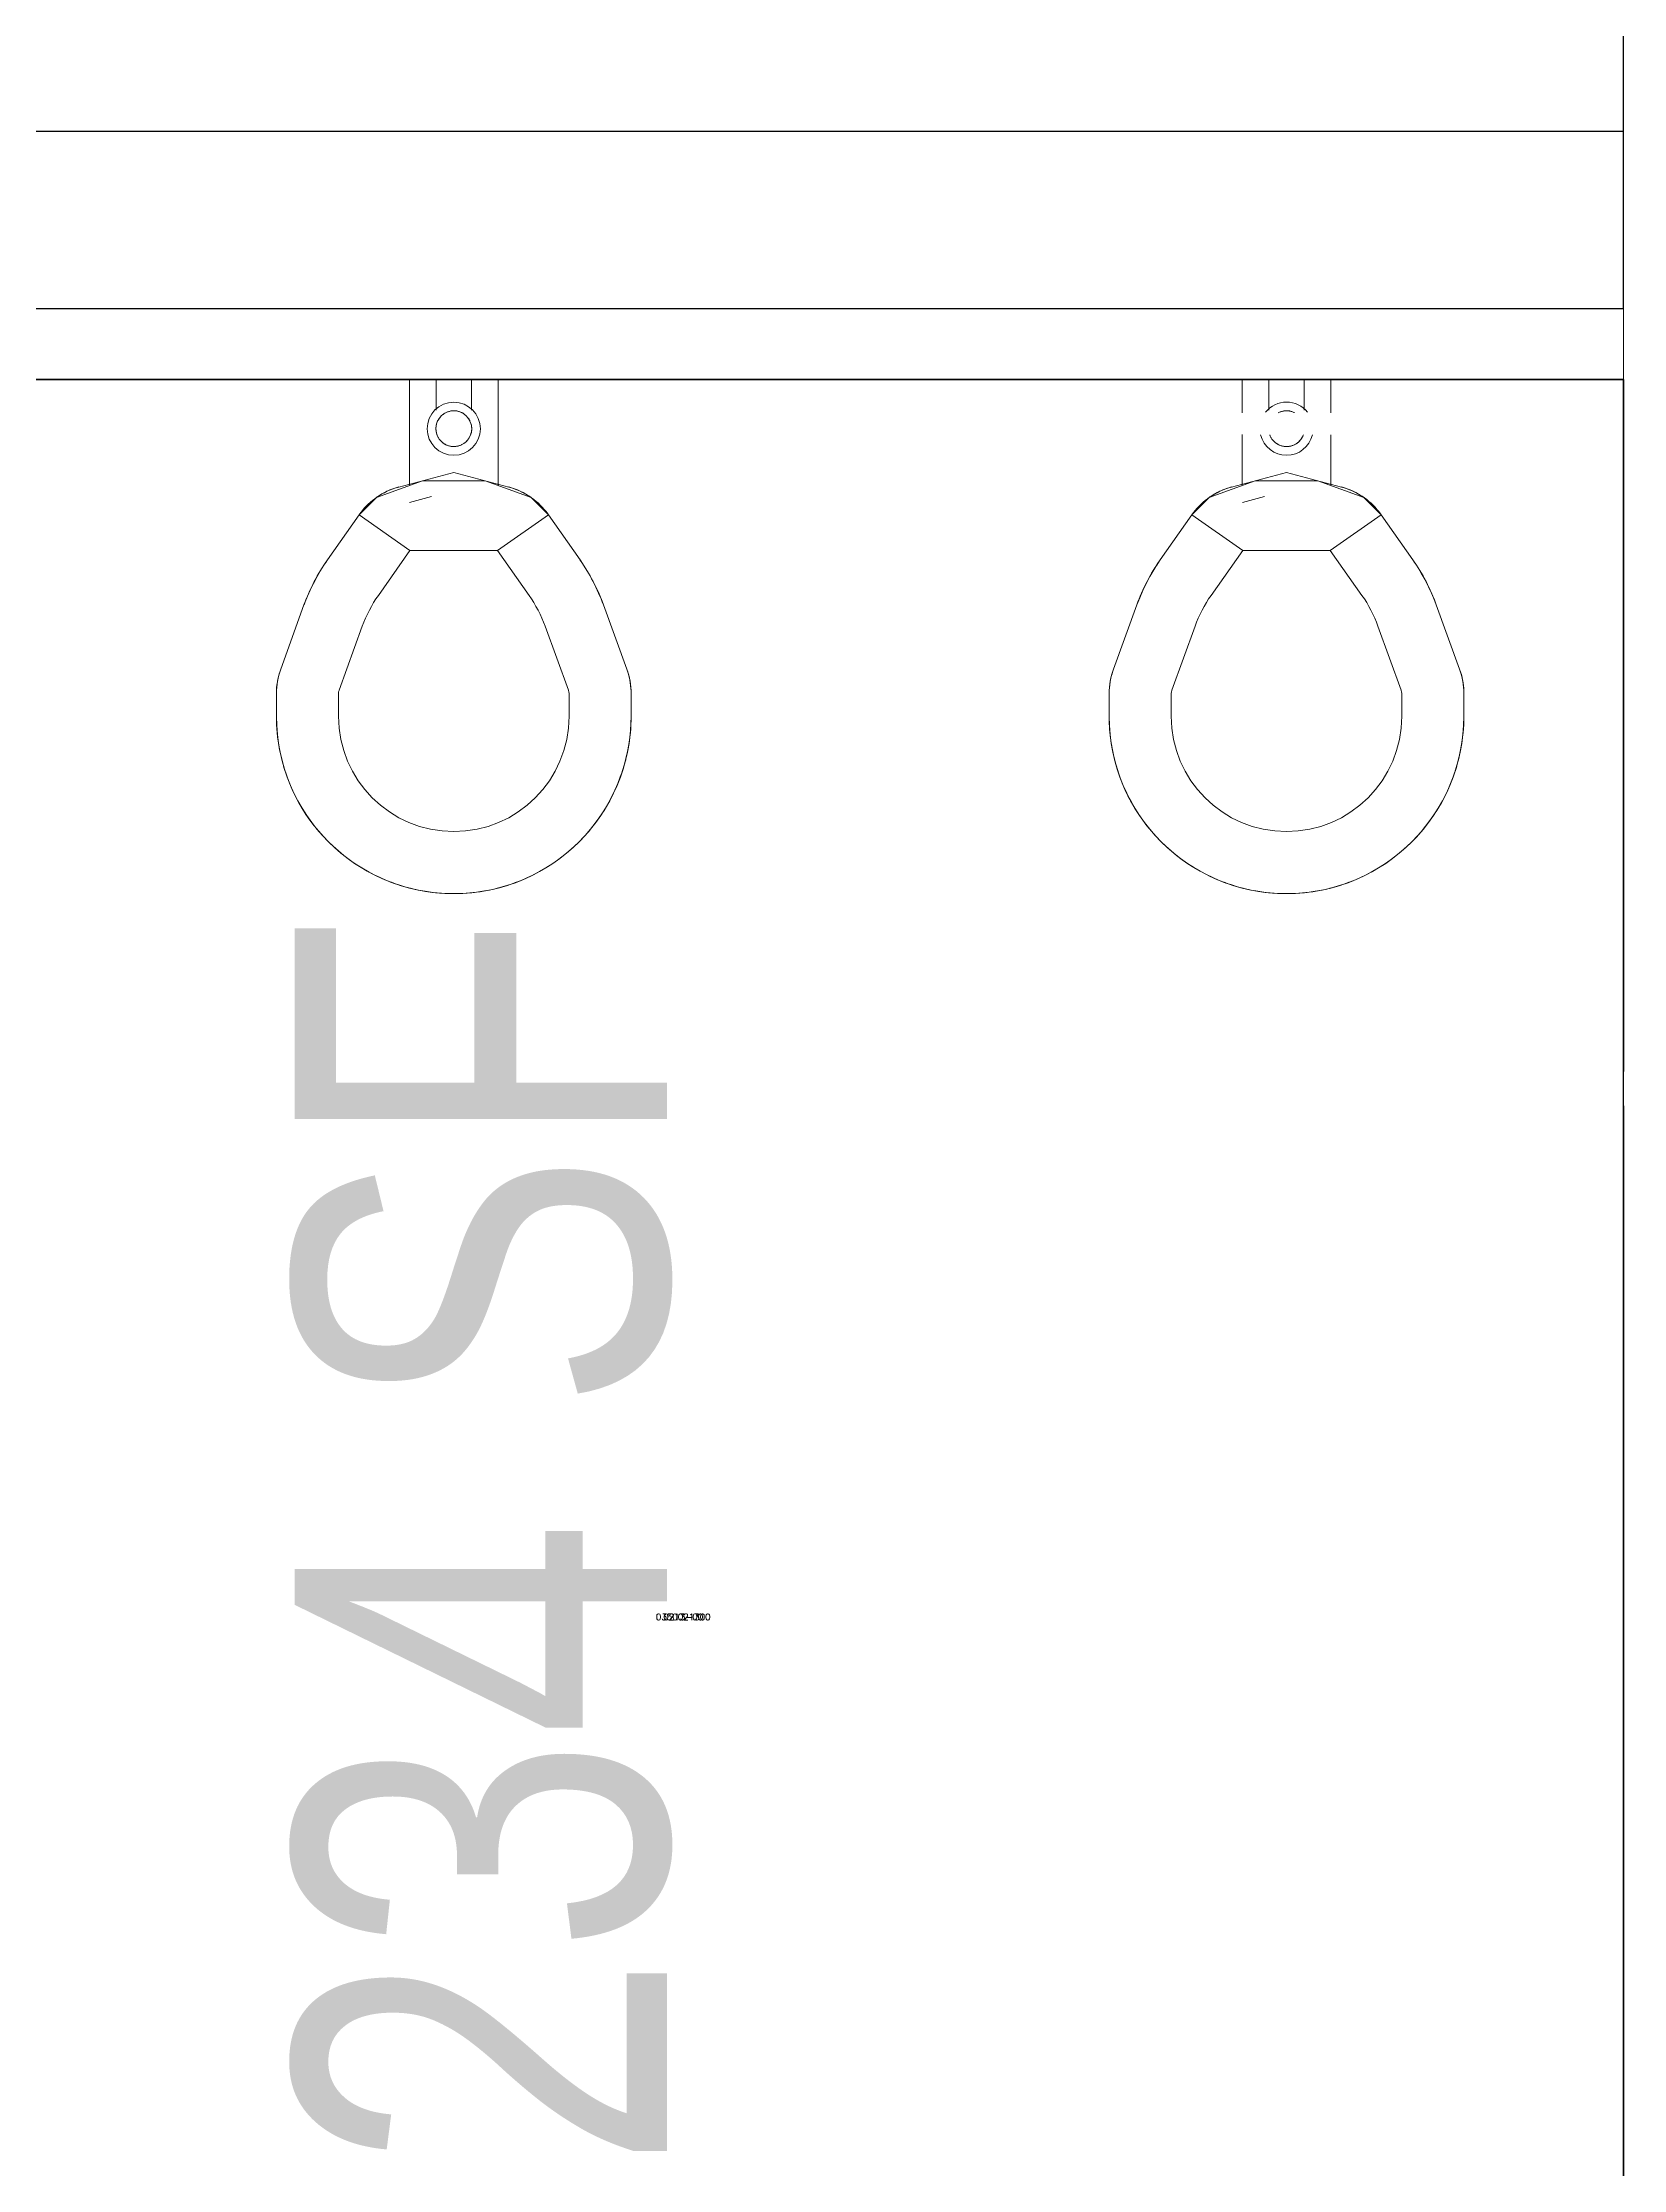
# Model space of a CAD drawing. Header units: inches. Extents: x -234 to 3525, y 0 to 2715.
# Drawn here: x 620.6 to 709.8, y 1225 to 1345 of the extents above; entities that cross this region are included whole.
import ezdxf
from ezdxf.enums import TextEntityAlignment as Align

# ---------------------------------------------------------------- set-up
doc = ezdxf.new("R2010")
doc.units = ezdxf.units.IN
doc.header["$LTSCALE"] = 10
doc.header["$MEASUREMENT"] = 0
for name, color, linetype in [('A-IDEN-RNUM', 7, 'CONTINUOUS'), ('A-IDEN-SNUM', 4, 'CONTINUOUS'), ('A-WALL', 5, 'CONTINUOUS'), ('AREA-ASSIGN', 7, 'CONTINUOUS'), ('AREA-TEXT', 3, 'CONTINUOUS')]:
    doc.layers.add(name, color=color, linetype=linetype)
doc.layers.add('P-SANR-FIXT', color=2, linetype='CONTINUOUS', lineweight=13)
doc.styles.add('AREA', font='arial.ttf', dxfattribs={"width": 0.75, "height": 21})
doc.styles.add('ROOMSNUMBER', font='TXT.SHX', dxfattribs={"height": 0.03})

msp = doc.modelspace()

# ---------------------------------------------------------------- linework, layer by layer
at = {"layer": 'A-WALL'}
for p, q in [((709.75, 1330), (709.75, 1350)), ((378, 1340), (702, 1340)), ((378, 1340), (709.75, 1340)), ((548, 1330), (709.75, 1330)), ((552, 1326), (709.75, 1326)), ((709.75, 1326), (709.75, 1286.97)), ((709.75, 1285.03), (709.75, 1210))]:
    msp.add_line(p, q, dxfattribs=at)
at = {"layer": 'A-WALL', "lineweight": 9}
msp.add_line((709.75, 1330), (709.75, 1326), dxfattribs=at)
at = {"layer": 'AREA-ASSIGN'}
msp.add_lwpolyline([(658, 1158), (640, 1158), (640, 1082), (648, 1082), (684, 1082), (709.75, 1082), (684, 1082), (709.75, 1082), (709.75, 1206), (662.5, 1206), (662.5, 1210), (709.75, 1210), (709.75, 1326), (590, 1326), (552, 1326), (552, 1264), (527, 1264), (527, 1162), (658, 1162)], close=True, dxfattribs=at)
at = {"layer": 'P-SANR-FIXT'}
for p, q in [((641.29, 1320.02), (641.29, 1326)), ((642.79, 1326), (642.79, 1324.27)), ((644.79, 1324.27), (644.79, 1326)), ((646.29, 1326), (646.29, 1320.02)), ((688.25, 1324.12), (688.25, 1326)), ((688.25, 1324.12), (688.25, 1326)), ((689.75, 1326), (689.75, 1324.27)), ((689.75, 1326), (689.75, 1324.27)), ((691.75, 1324.27), (691.75, 1326)), ((691.75, 1324.27), (691.75, 1326)), ((693.25, 1326), (693.25, 1324.12)), ((693.25, 1326), (693.25, 1324.12)), ((642.79, 1323.35), (642.78, 1323.31)), ((642.78, 1323.31), (642.78, 1323.27)), ((642.78, 1323.27), (642.78, 1323.23)), ((642.78, 1323.23), (642.78, 1323.19)), ((642.78, 1323.19), (642.78, 1323.15)), ((642.78, 1323.15), (642.79, 1323.11)), ((642.8, 1323.43), (642.79, 1323.39)), ((642.79, 1323.39), (642.79, 1323.35)), ((642.79, 1323.11), (642.79, 1323.07)), ((642.81, 1323.47), (642.8, 1323.43)), ((642.82, 1323.51), (642.81, 1323.47)), ((642.83, 1323.55), (642.82, 1323.51)), ((642.85, 1323.59), (642.83, 1323.55)), ((642.86, 1323.63), (642.85, 1323.59)), ((642.88, 1323.66), (642.86, 1323.63)), ((642.9, 1323.7), (642.88, 1323.66)), ((642.92, 1323.73), (642.9, 1323.7)), ((642.94, 1323.77), (642.92, 1323.73)), ((642.96, 1323.8), (642.94, 1323.77)), ((642.99, 1323.83), (642.96, 1323.8)), ((643.01, 1323.87), (642.99, 1323.83)), ((643.04, 1323.9), (643.01, 1323.87)), ((643.06, 1323.93), (643.04, 1323.9)), ((643.09, 1323.95), (643.06, 1323.93)), ((643.12, 1323.98), (643.09, 1323.95)), ((643.15, 1324.01), (643.12, 1323.98)), ((643.19, 1324.03), (643.15, 1324.01)), ((643.22, 1324.06), (643.19, 1324.03)), ((643.25, 1324.08), (643.22, 1324.06)), ((643.29, 1324.1), (643.25, 1324.08)), ((643.32, 1324.12), (643.29, 1324.1)), ((643.36, 1324.14), (643.32, 1324.12)), ((643.4, 1324.15), (643.36, 1324.14)), ((643.43, 1324.17), (643.4, 1324.15)), ((643.47, 1324.18), (643.43, 1324.17)), ((643.51, 1324.19), (643.47, 1324.18)), ((643.55, 1324.2), (643.51, 1324.19)), ((643.59, 1324.21), (643.55, 1324.2)), ((643.63, 1324.22), (643.59, 1324.21)), ((643.67, 1324.22), (643.63, 1324.22)), ((643.71, 1324.23), (643.67, 1324.22)), ((643.75, 1324.23), (643.71, 1324.23)), ((643.79, 1324.23), (643.75, 1324.23)), ((643.81, 1324.23), (643.79, 1324.23)), ((643.85, 1324.23), (643.81, 1324.23)), ((643.89, 1324.23), (643.85, 1324.23)), ((643.93, 1324.22), (643.89, 1324.23)), ((643.97, 1324.22), (643.93, 1324.22)), ((644.01, 1324.21), (643.97, 1324.22)), ((644.05, 1324.2), (644.01, 1324.21)), ((644.09, 1324.19), (644.05, 1324.2)), ((644.13, 1324.17), (644.09, 1324.19)), ((644.16, 1324.16), (644.13, 1324.17)), ((644.2, 1324.14), (644.16, 1324.16)), ((644.24, 1324.13), (644.2, 1324.14)), ((644.27, 1324.11), (644.24, 1324.13)), ((644.31, 1324.09), (644.27, 1324.11)), ((644.34, 1324.07), (644.31, 1324.09)), ((644.38, 1324.04), (644.34, 1324.07)), ((644.41, 1324.02), (644.38, 1324.04)), ((644.44, 1323.99), (644.41, 1324.02)), ((644.47, 1323.97), (644.44, 1323.99)), ((644.5, 1323.94), (644.47, 1323.97)), ((644.53, 1323.91), (644.5, 1323.94)), ((644.55, 1323.88), (644.53, 1323.91)), ((644.58, 1323.85), (644.55, 1323.88)), ((644.6, 1323.82), (644.58, 1323.85)), ((644.63, 1323.78), (644.6, 1323.82)), ((644.65, 1323.75), (644.63, 1323.78)), ((644.67, 1323.71), (644.65, 1323.75)), ((644.69, 1323.68), (644.67, 1323.71)), ((644.7, 1323.64), (644.69, 1323.68)), ((644.72, 1323.61), (644.7, 1323.64)), ((644.74, 1323.57), (644.72, 1323.61)), ((644.75, 1323.53), (644.74, 1323.57)), ((644.76, 1323.49), (644.75, 1323.53)), ((644.77, 1323.45), (644.76, 1323.49)), ((644.78, 1323.41), (644.77, 1323.45)), ((644.79, 1323.37), (644.78, 1323.41)), ((644.78, 1323.05), (644.79, 1323.09)), ((644.79, 1323.33), (644.79, 1323.37)), ((644.79, 1323.29), (644.79, 1323.33)), ((644.8, 1323.25), (644.79, 1323.29)), ((644.79, 1323.13), (644.8, 1323.17)), ((644.79, 1323.09), (644.79, 1323.13)), ((644.8, 1323.21), (644.8, 1323.25)), ((644.8, 1323.17), (644.8, 1323.21)), ((690.32, 1324.14), (690.28, 1324.12)), ((690.32, 1324.14), (690.28, 1324.12)), ((690.36, 1324.15), (690.32, 1324.14)), ((690.36, 1324.15), (690.32, 1324.14)), ((690.39, 1324.17), (690.36, 1324.15)), ((690.39, 1324.17), (690.36, 1324.15)), ((690.43, 1324.18), (690.39, 1324.17)), ((690.43, 1324.18), (690.39, 1324.17)), ((690.47, 1324.19), (690.43, 1324.18)), ((690.47, 1324.19), (690.43, 1324.18)), ((690.51, 1324.2), (690.47, 1324.19)), ((690.51, 1324.2), (690.47, 1324.19)), ((690.55, 1324.21), (690.51, 1324.2)), ((690.55, 1324.21), (690.51, 1324.2)), ((690.59, 1324.22), (690.55, 1324.21)), ((690.59, 1324.22), (690.55, 1324.21)), ((690.63, 1324.22), (690.59, 1324.22)), ((690.63, 1324.22), (690.59, 1324.22)), ((690.67, 1324.23), (690.63, 1324.22)), ((690.67, 1324.23), (690.63, 1324.22)), ((690.71, 1324.23), (690.67, 1324.23)), ((690.71, 1324.23), (690.67, 1324.23)), ((690.75, 1324.23), (690.71, 1324.23)), ((690.75, 1324.23), (690.71, 1324.23)), ((690.77, 1324.23), (690.75, 1324.23)), ((690.77, 1324.23), (690.75, 1324.23)), ((690.81, 1324.23), (690.77, 1324.23)), ((690.81, 1324.23), (690.77, 1324.23)), ((690.85, 1324.23), (690.81, 1324.23)), ((690.85, 1324.23), (690.81, 1324.23)), ((690.89, 1324.22), (690.85, 1324.23)), ((690.89, 1324.22), (690.85, 1324.23)), ((690.93, 1324.22), (690.89, 1324.22)), ((690.93, 1324.22), (690.89, 1324.22)), ((690.97, 1324.21), (690.93, 1324.22)), ((690.97, 1324.21), (690.93, 1324.22)), ((691.01, 1324.2), (690.97, 1324.21)), ((691.01, 1324.2), (690.97, 1324.21)), ((691.05, 1324.19), (691.01, 1324.2)), ((691.05, 1324.19), (691.01, 1324.2)), ((691.09, 1324.17), (691.05, 1324.19)), ((691.09, 1324.17), (691.05, 1324.19)), ((691.13, 1324.16), (691.09, 1324.17)), ((691.13, 1324.16), (691.09, 1324.17)), ((691.16, 1324.14), (691.13, 1324.16)), ((691.16, 1324.14), (691.13, 1324.16)), ((691.2, 1324.13), (691.16, 1324.14)), ((691.2, 1324.13), (691.16, 1324.14)), ((642.79, 1323.07), (642.8, 1323.03)), ((642.8, 1323.03), (642.81, 1322.99)), ((642.81, 1322.99), (642.82, 1322.95)), ((642.82, 1322.95), (642.83, 1322.92)), ((642.83, 1322.92), (642.84, 1322.88)), ((642.84, 1322.88), (642.85, 1322.84)), ((642.85, 1322.84), (642.87, 1322.8)), ((642.87, 1322.8), (642.89, 1322.77)), ((642.89, 1322.77), (642.91, 1322.73)), ((642.91, 1322.73), (642.93, 1322.7)), ((642.93, 1322.7), (642.95, 1322.66)), ((642.95, 1322.66), (642.97, 1322.63)), ((642.97, 1322.63), (643, 1322.6)), ((643, 1322.6), (643.02, 1322.57)), ((643.02, 1322.57), (643.05, 1322.54)), ((643.05, 1322.54), (643.08, 1322.51)), ((643.08, 1322.51), (643.11, 1322.48)), ((643.11, 1322.48), (643.14, 1322.45)), ((643.14, 1322.45), (643.17, 1322.43)), ((643.17, 1322.43), (643.2, 1322.4)), ((643.2, 1322.4), (643.23, 1322.38)), ((643.23, 1322.38), (643.27, 1322.36)), ((643.27, 1322.36), (643.3, 1322.34)), ((643.3, 1322.34), (643.34, 1322.32)), ((643.34, 1322.32), (643.38, 1322.3)), ((643.38, 1322.3), (643.41, 1322.29)), ((643.41, 1322.29), (643.45, 1322.27)), ((643.45, 1322.27), (643.49, 1322.26)), ((643.49, 1322.26), (643.53, 1322.25)), ((643.53, 1322.25), (643.57, 1322.24)), ((643.57, 1322.24), (643.61, 1322.23)), ((643.61, 1322.23), (643.65, 1322.22)), ((643.65, 1322.22), (643.69, 1322.22)), ((643.69, 1322.22), (643.73, 1322.22)), ((643.73, 1322.22), (643.77, 1322.21)), ((643.77, 1322.21), (643.79, 1322.21)), ((643.79, 1322.21), (643.83, 1322.22)), ((643.83, 1322.22), (643.87, 1322.22)), ((643.87, 1322.22), (643.91, 1322.22)), ((643.91, 1322.22), (643.95, 1322.23)), ((643.95, 1322.23), (643.99, 1322.23)), ((643.99, 1322.23), (644.03, 1322.24)), ((644.03, 1322.24), (644.07, 1322.25)), ((644.07, 1322.25), (644.11, 1322.27)), ((644.11, 1322.27), (644.14, 1322.28)), ((644.14, 1322.28), (644.18, 1322.29)), ((644.18, 1322.29), (644.22, 1322.31)), ((644.22, 1322.31), (644.25, 1322.33)), ((644.25, 1322.33), (644.29, 1322.35)), ((644.29, 1322.35), (644.32, 1322.37)), ((644.32, 1322.37), (644.36, 1322.39)), ((644.36, 1322.39), (644.39, 1322.41)), ((644.39, 1322.41), (644.42, 1322.44)), ((644.42, 1322.44), (644.45, 1322.46)), ((644.45, 1322.46), (644.48, 1322.49)), ((644.48, 1322.49), (644.51, 1322.52)), ((644.51, 1322.52), (644.54, 1322.55)), ((644.54, 1322.55), (644.57, 1322.58)), ((644.57, 1322.58), (644.59, 1322.61)), ((644.59, 1322.61), (644.61, 1322.64)), ((644.61, 1322.64), (644.64, 1322.68)), ((644.64, 1322.68), (644.66, 1322.71)), ((644.66, 1322.71), (644.68, 1322.75)), ((644.68, 1322.75), (644.7, 1322.78)), ((644.7, 1322.78), (644.71, 1322.82)), ((644.71, 1322.82), (644.73, 1322.86)), ((644.73, 1322.86), (644.74, 1322.9)), ((644.74, 1322.9), (644.75, 1322.93)), ((644.75, 1322.93), (644.76, 1322.97)), ((644.76, 1322.97), (644.77, 1323.01)), ((644.77, 1323.01), (644.78, 1323.05)), ((688.25, 1320.02), (688.25, 1322.89)), ((688.25, 1320.02), (688.25, 1322.89)), ((689.8, 1322.88), (689.82, 1322.84)), ((689.8, 1322.88), (689.82, 1322.84)), ((689.82, 1322.84), (689.83, 1322.8)), ((689.82, 1322.84), (689.83, 1322.8)), ((689.83, 1322.8), (689.85, 1322.77)), ((689.83, 1322.8), (689.85, 1322.77)), ((689.85, 1322.77), (689.87, 1322.73)), ((689.85, 1322.77), (689.87, 1322.73)), ((689.87, 1322.73), (689.89, 1322.7)), ((689.87, 1322.73), (689.89, 1322.7)), ((689.89, 1322.7), (689.91, 1322.66)), ((689.89, 1322.7), (689.91, 1322.66)), ((689.91, 1322.66), (689.93, 1322.63)), ((689.91, 1322.66), (689.93, 1322.63)), ((689.93, 1322.63), (689.96, 1322.6)), ((689.93, 1322.63), (689.96, 1322.6)), ((689.96, 1322.6), (689.98, 1322.57)), ((689.96, 1322.6), (689.98, 1322.57)), ((689.98, 1322.57), (690.01, 1322.54)), ((689.98, 1322.57), (690.01, 1322.54)), ((690.01, 1322.54), (690.04, 1322.51)), ((690.01, 1322.54), (690.04, 1322.51)), ((690.04, 1322.51), (690.07, 1322.48)), ((690.04, 1322.51), (690.07, 1322.48)), ((690.07, 1322.48), (690.1, 1322.45)), ((690.07, 1322.48), (690.1, 1322.45)), ((690.1, 1322.45), (690.13, 1322.43)), ((690.1, 1322.45), (690.13, 1322.43)), ((690.13, 1322.43), (690.16, 1322.4)), ((690.13, 1322.43), (690.16, 1322.4)), ((690.16, 1322.4), (690.2, 1322.38)), ((690.16, 1322.4), (690.2, 1322.38)), ((690.2, 1322.38), (690.23, 1322.36)), ((690.2, 1322.38), (690.23, 1322.36)), ((690.23, 1322.36), (690.27, 1322.34)), ((690.23, 1322.36), (690.27, 1322.34)), ((690.27, 1322.34), (690.3, 1322.32)), ((690.27, 1322.34), (690.3, 1322.32)), ((690.3, 1322.32), (690.34, 1322.3)), ((690.3, 1322.32), (690.34, 1322.3)), ((690.34, 1322.3), (690.37, 1322.29)), ((690.34, 1322.3), (690.37, 1322.29)), ((690.37, 1322.29), (690.41, 1322.27)), ((690.37, 1322.29), (690.41, 1322.27)), ((690.41, 1322.27), (690.45, 1322.26)), ((690.41, 1322.27), (690.45, 1322.26)), ((690.45, 1322.26), (690.49, 1322.25)), ((690.45, 1322.26), (690.49, 1322.25)), ((690.49, 1322.25), (690.53, 1322.24)), ((690.49, 1322.25), (690.53, 1322.24)), ((690.53, 1322.24), (690.57, 1322.23)), ((690.53, 1322.24), (690.57, 1322.23)), ((690.57, 1322.23), (690.61, 1322.22)), ((690.57, 1322.23), (690.61, 1322.22)), ((690.61, 1322.22), (690.65, 1322.22)), ((690.61, 1322.22), (690.65, 1322.22)), ((690.65, 1322.22), (690.69, 1322.22)), ((690.65, 1322.22), (690.69, 1322.22)), ((690.69, 1322.22), (690.73, 1322.21)), ((690.69, 1322.22), (690.73, 1322.21)), ((690.73, 1322.21), (690.75, 1322.21)), ((690.73, 1322.21), (690.75, 1322.21)), ((690.75, 1322.21), (690.79, 1322.22)), ((690.75, 1322.21), (690.79, 1322.22)), ((690.79, 1322.22), (690.83, 1322.22)), ((690.79, 1322.22), (690.83, 1322.22)), ((690.83, 1322.22), (690.87, 1322.22)), ((690.83, 1322.22), (690.87, 1322.22)), ((690.87, 1322.22), (690.91, 1322.23)), ((690.87, 1322.22), (690.91, 1322.23)), ((690.91, 1322.23), (690.95, 1322.23)), ((690.91, 1322.23), (690.95, 1322.23)), ((690.95, 1322.23), (690.99, 1322.24)), ((690.95, 1322.23), (690.99, 1322.24)), ((690.99, 1322.24), (691.03, 1322.25)), ((690.99, 1322.24), (691.03, 1322.25)), ((691.03, 1322.25), (691.07, 1322.27)), ((691.03, 1322.25), (691.07, 1322.27)), ((691.07, 1322.27), (691.11, 1322.28)), ((691.07, 1322.27), (691.11, 1322.28)), ((691.11, 1322.28), (691.14, 1322.29)), ((691.11, 1322.28), (691.14, 1322.29)), ((691.14, 1322.29), (691.18, 1322.31)), ((691.14, 1322.29), (691.18, 1322.31)), ((691.18, 1322.31), (691.22, 1322.33)), ((691.18, 1322.31), (691.22, 1322.33)), ((691.22, 1322.33), (691.25, 1322.35)), ((691.22, 1322.33), (691.25, 1322.35)), ((691.25, 1322.35), (691.29, 1322.37)), ((691.25, 1322.35), (691.29, 1322.37)), ((691.29, 1322.37), (691.32, 1322.39)), ((691.29, 1322.37), (691.32, 1322.39)), ((691.32, 1322.39), (691.35, 1322.41)), ((691.32, 1322.39), (691.35, 1322.41)), ((691.35, 1322.41), (691.38, 1322.44)), ((691.35, 1322.41), (691.38, 1322.44)), ((691.38, 1322.44), (691.42, 1322.46)), ((691.38, 1322.44), (691.42, 1322.46)), ((691.42, 1322.46), (691.44, 1322.49)), ((691.42, 1322.46), (691.44, 1322.49)), ((691.44, 1322.49), (691.47, 1322.52)), ((691.44, 1322.49), (691.47, 1322.52)), ((691.47, 1322.52), (691.5, 1322.55)), ((691.47, 1322.52), (691.5, 1322.55)), ((691.5, 1322.55), (691.53, 1322.58)), ((691.5, 1322.55), (691.53, 1322.58)), ((691.53, 1322.58), (691.55, 1322.61)), ((691.53, 1322.58), (691.55, 1322.61)), ((691.55, 1322.61), (691.58, 1322.64)), ((691.55, 1322.61), (691.58, 1322.64)), ((691.58, 1322.64), (691.6, 1322.68)), ((691.58, 1322.64), (691.6, 1322.68)), ((691.6, 1322.68), (691.62, 1322.71)), ((691.6, 1322.68), (691.62, 1322.71)), ((691.62, 1322.71), (691.64, 1322.75)), ((691.62, 1322.71), (691.64, 1322.75)), ((691.64, 1322.75), (691.66, 1322.78)), ((691.64, 1322.75), (691.66, 1322.78)), ((691.66, 1322.78), (691.67, 1322.82)), ((691.66, 1322.78), (691.67, 1322.82)), ((691.67, 1322.82), (691.69, 1322.86)), ((691.67, 1322.82), (691.69, 1322.86)), ((693.25, 1322.88), (693.25, 1320.02)), ((693.25, 1322.88), (693.25, 1320.02)), ((643.79, 1320.76), (640.69, 1319.93)), ((646.89, 1319.93), (643.79, 1320.76)), ((690.75, 1320.76), (687.65, 1319.93)), ((690.75, 1320.76), (687.65, 1319.93)), ((693.85, 1319.93), (690.75, 1320.76)), ((693.85, 1319.93), (690.75, 1320.76)), ((642.03, 1320.29), (639.43, 1319.34)), ((639.6, 1319.46), (639.74, 1319.54)), ((639.74, 1319.54), (639.88, 1319.61)), ((639.88, 1319.61), (640.02, 1319.69)), ((640.02, 1319.69), (640.17, 1319.75)), ((640.17, 1319.75), (640.31, 1319.81)), ((640.31, 1319.81), (640.46, 1319.86)), ((640.46, 1319.86), (640.62, 1319.91)), ((640.62, 1319.91), (640.69, 1319.93)), ((645.55, 1320.29), (642.03, 1320.29)), ((648.15, 1319.34), (645.55, 1320.29)), ((646.89, 1319.93), (647.04, 1319.89)), ((647.04, 1319.89), (647.19, 1319.83)), ((647.19, 1319.83), (647.34, 1319.78)), ((647.34, 1319.78), (647.49, 1319.72)), ((647.49, 1319.72), (647.63, 1319.65)), ((647.63, 1319.65), (647.78, 1319.57)), ((647.78, 1319.57), (647.92, 1319.49)), ((647.92, 1319.49), (648.05, 1319.41)), ((688.99, 1320.29), (686.39, 1319.34)), ((688.99, 1320.29), (686.39, 1319.34)), ((686.56, 1319.46), (686.7, 1319.54)), ((686.56, 1319.46), (686.7, 1319.54)), ((686.7, 1319.54), (686.84, 1319.61)), ((686.7, 1319.54), (686.84, 1319.61)), ((686.84, 1319.61), (686.98, 1319.69)), ((686.84, 1319.61), (686.98, 1319.69)), ((686.98, 1319.69), (687.13, 1319.75)), ((686.98, 1319.69), (687.13, 1319.75)), ((687.13, 1319.75), (687.28, 1319.81)), ((687.13, 1319.75), (687.28, 1319.81)), ((687.28, 1319.81), (687.43, 1319.86)), ((687.28, 1319.81), (687.43, 1319.86)), ((687.43, 1319.86), (687.58, 1319.91)), ((687.43, 1319.86), (687.58, 1319.91)), ((687.58, 1319.91), (687.65, 1319.93)), ((687.58, 1319.91), (687.65, 1319.93)), ((692.51, 1320.29), (688.99, 1320.29)), ((692.51, 1320.29), (688.99, 1320.29)), ((695.11, 1319.34), (692.51, 1320.29)), ((695.11, 1319.34), (692.51, 1320.29)), ((693.85, 1319.93), (694, 1319.89)), ((693.85, 1319.93), (694, 1319.89)), ((694, 1319.89), (694.16, 1319.83)), ((694, 1319.89), (694.16, 1319.83)), ((694.16, 1319.83), (694.31, 1319.78)), ((694.16, 1319.83), (694.31, 1319.78)), ((694.31, 1319.78), (694.45, 1319.72)), ((694.31, 1319.78), (694.45, 1319.72)), ((694.45, 1319.72), (694.6, 1319.65)), ((694.45, 1319.72), (694.6, 1319.65)), ((694.6, 1319.65), (694.74, 1319.57)), ((694.6, 1319.65), (694.74, 1319.57)), ((694.74, 1319.57), (694.88, 1319.49)), ((694.74, 1319.57), (694.88, 1319.49)), ((694.88, 1319.49), (695.01, 1319.41)), ((694.88, 1319.49), (695.01, 1319.41)), ((636.67, 1315.82), (638.45, 1318.36)), ((639.43, 1319.34), (638.45, 1318.36)), ((638.45, 1318.36), (638.54, 1318.49)), ((638.45, 1318.36), (641.31, 1316.35)), ((638.45, 1318.36), (641.31, 1316.35)), ((638.54, 1318.49), (638.64, 1318.61)), ((638.64, 1318.61), (638.74, 1318.74)), ((638.74, 1318.74), (638.85, 1318.85)), ((638.85, 1318.85), (638.97, 1318.97)), ((638.97, 1318.97), (639.09, 1319.07)), ((639.09, 1319.07), (639.21, 1319.18)), ((639.21, 1319.18), (639.33, 1319.27)), ((639.33, 1319.27), (639.46, 1319.37)), ((639.46, 1319.37), (639.6, 1319.46)), ((642.54, 1319.39), (641.3, 1319.06)), ((646.26, 1316.35), (649.13, 1318.36)), ((646.26, 1316.35), (649.13, 1318.36)), ((648.05, 1319.41), (648.18, 1319.32)), ((649.13, 1318.36), (648.15, 1319.34)), ((648.18, 1319.32), (648.31, 1319.22)), ((648.31, 1319.22), (648.44, 1319.12)), ((648.44, 1319.12), (648.56, 1319.02)), ((648.56, 1319.02), (648.67, 1318.9)), ((648.67, 1318.9), (648.78, 1318.79)), ((648.78, 1318.79), (648.89, 1318.67)), ((648.89, 1318.67), (648.99, 1318.55)), ((648.99, 1318.55), (649.09, 1318.42)), ((649.09, 1318.42), (649.13, 1318.36)), ((649.13, 1318.36), (650.91, 1315.82)), ((683.63, 1315.82), (685.41, 1318.36)), ((683.63, 1315.82), (685.41, 1318.36)), ((686.39, 1319.34), (685.41, 1318.36)), ((686.39, 1319.34), (685.41, 1318.36)), ((685.41, 1318.36), (685.5, 1318.49)), ((685.41, 1318.36), (685.5, 1318.49)), ((685.41, 1318.36), (688.28, 1316.35)), ((685.41, 1318.36), (688.28, 1316.35)), ((685.41, 1318.36), (688.28, 1316.35)), ((685.41, 1318.36), (688.28, 1316.35)), ((685.5, 1318.49), (685.6, 1318.61)), ((685.5, 1318.49), (685.6, 1318.61)), ((685.6, 1318.61), (685.71, 1318.74)), ((685.6, 1318.61), (685.71, 1318.74)), ((685.71, 1318.74), (685.82, 1318.85)), ((685.71, 1318.74), (685.82, 1318.85)), ((685.82, 1318.85), (685.93, 1318.97)), ((685.82, 1318.85), (685.93, 1318.97)), ((685.93, 1318.97), (686.05, 1319.07)), ((685.93, 1318.97), (686.05, 1319.07)), ((686.05, 1319.07), (686.17, 1319.18)), ((686.05, 1319.07), (686.17, 1319.18)), ((686.17, 1319.18), (686.3, 1319.27)), ((686.17, 1319.18), (686.3, 1319.27)), ((686.3, 1319.27), (686.43, 1319.37)), ((686.3, 1319.27), (686.43, 1319.37)), ((686.43, 1319.37), (686.56, 1319.46)), ((686.43, 1319.37), (686.56, 1319.46)), ((689.5, 1319.39), (688.26, 1319.06)), ((689.5, 1319.39), (688.26, 1319.06)), ((693.22, 1316.35), (696.09, 1318.36)), ((693.22, 1316.35), (696.09, 1318.36)), ((693.22, 1316.35), (696.09, 1318.36)), ((693.22, 1316.35), (696.09, 1318.36)), ((695.01, 1319.41), (695.14, 1319.32)), ((695.01, 1319.41), (695.14, 1319.32)), ((696.09, 1318.36), (695.11, 1319.34)), ((696.09, 1318.36), (695.11, 1319.34)), ((695.14, 1319.32), (695.27, 1319.22)), ((695.14, 1319.32), (695.27, 1319.22)), ((695.27, 1319.22), (695.4, 1319.12)), ((695.27, 1319.22), (695.4, 1319.12)), ((695.4, 1319.12), (695.52, 1319.02)), ((695.4, 1319.12), (695.52, 1319.02)), ((695.52, 1319.02), (695.63, 1318.9)), ((695.52, 1319.02), (695.63, 1318.9)), ((695.63, 1318.9), (695.74, 1318.79)), ((695.63, 1318.9), (695.74, 1318.79)), ((695.74, 1318.79), (695.85, 1318.67)), ((695.74, 1318.79), (695.85, 1318.67)), ((695.85, 1318.67), (695.95, 1318.55)), ((695.85, 1318.67), (695.95, 1318.55)), ((695.95, 1318.55), (696.05, 1318.42)), ((695.95, 1318.55), (696.05, 1318.42)), ((696.05, 1318.42), (696.09, 1318.36)), ((696.05, 1318.42), (696.09, 1318.36)), ((696.09, 1318.36), (697.87, 1315.82)), ((696.09, 1318.36), (697.87, 1315.82)), ((639.54, 1313.82), (641.31, 1316.35)), ((641.31, 1316.35), (646.26, 1316.35)), ((646.26, 1316.35), (648.04, 1313.82)), ((686.5, 1313.82), (688.28, 1316.35)), ((686.5, 1313.82), (688.28, 1316.35)), ((688.28, 1316.35), (693.22, 1316.35)), ((688.28, 1316.35), (693.22, 1316.35)), ((693.22, 1316.35), (695, 1313.82)), ((693.22, 1316.35), (695, 1313.82)), ((635.87, 1314.49), (636.08, 1314.88)), ((636.08, 1314.88), (636.3, 1315.26)), ((636.3, 1315.26), (636.54, 1315.63)), ((636.54, 1315.63), (636.67, 1315.82)), ((650.91, 1315.82), (651.15, 1315.46)), ((651.15, 1315.46), (651.38, 1315.08)), ((651.38, 1315.08), (651.6, 1314.7)), ((651.6, 1314.7), (651.8, 1314.31)), ((682.83, 1314.49), (683.04, 1314.88)), ((682.83, 1314.49), (683.04, 1314.88)), ((683.04, 1314.88), (683.26, 1315.26)), ((683.04, 1314.88), (683.26, 1315.26)), ((683.26, 1315.26), (683.5, 1315.63)), ((683.26, 1315.26), (683.5, 1315.63)), ((683.5, 1315.63), (683.63, 1315.82)), ((683.5, 1315.63), (683.63, 1315.82)), ((697.87, 1315.82), (698.11, 1315.46)), ((697.87, 1315.82), (698.11, 1315.46)), ((698.11, 1315.46), (698.34, 1315.08)), ((698.11, 1315.46), (698.34, 1315.08)), ((698.34, 1315.08), (698.56, 1314.7)), ((698.34, 1315.08), (698.56, 1314.7)), ((698.56, 1314.7), (698.76, 1314.31)), ((698.56, 1314.7), (698.76, 1314.31)), ((635.34, 1313.28), (635.5, 1313.69)), ((635.5, 1313.69), (635.68, 1314.09)), ((635.68, 1314.09), (635.87, 1314.49)), ((651.8, 1314.31), (651.98, 1313.91)), ((651.98, 1313.91), (652.15, 1313.5)), ((652.15, 1313.5), (652.23, 1313.28)), ((682.31, 1313.28), (682.47, 1313.69)), ((682.31, 1313.28), (682.47, 1313.69)), ((682.47, 1313.69), (682.64, 1314.09)), ((682.47, 1313.69), (682.64, 1314.09)), ((682.64, 1314.09), (682.83, 1314.49)), ((682.64, 1314.09), (682.83, 1314.49)), ((698.76, 1314.31), (698.94, 1313.91)), ((698.76, 1314.31), (698.94, 1313.91)), ((698.94, 1313.91), (699.11, 1313.5)), ((698.94, 1313.91), (699.11, 1313.5)), ((699.11, 1313.5), (699.19, 1313.28)), ((699.11, 1313.5), (699.19, 1313.28)), ((634.03, 1309.66), (635.34, 1313.28)), ((652.23, 1313.28), (653.55, 1309.66)), ((680.99, 1309.66), (682.31, 1313.28)), ((680.99, 1309.66), (682.31, 1313.28)), ((699.19, 1313.28), (700.51, 1309.66)), ((699.19, 1313.28), (700.51, 1309.66)), ((637.32, 1308.47), (638.63, 1312.08)), ((648.94, 1312.08), (650.26, 1308.47)), ((684.28, 1308.47), (685.6, 1312.08)), ((684.28, 1308.47), (685.6, 1312.08)), ((695.9, 1312.08), (697.22, 1308.47)), ((695.9, 1312.08), (697.22, 1308.47)), ((633.8, 1308.61), (633.82, 1308.77)), ((633.82, 1308.77), (633.84, 1308.93)), ((633.84, 1308.93), (633.87, 1309.09)), ((633.87, 1309.09), (633.9, 1309.25)), ((633.9, 1309.25), (633.94, 1309.4)), ((633.94, 1309.4), (633.99, 1309.55)), ((633.99, 1309.55), (634.03, 1309.66)), ((653.55, 1309.66), (653.6, 1309.51)), ((653.6, 1309.51), (653.64, 1309.36)), ((653.64, 1309.36), (653.68, 1309.2)), ((653.68, 1309.2), (653.72, 1309.05)), ((653.72, 1309.05), (653.74, 1308.89)), ((653.74, 1308.89), (653.76, 1308.73)), ((653.76, 1308.73), (653.78, 1308.57)), ((680.76, 1308.61), (680.78, 1308.77)), ((680.76, 1308.61), (680.78, 1308.77)), ((680.78, 1308.77), (680.8, 1308.93)), ((680.78, 1308.77), (680.8, 1308.93)), ((680.8, 1308.93), (680.83, 1309.09)), ((680.8, 1308.93), (680.83, 1309.09)), ((680.83, 1309.09), (680.86, 1309.25)), ((680.83, 1309.09), (680.86, 1309.25)), ((680.86, 1309.25), (680.91, 1309.4)), ((680.86, 1309.25), (680.91, 1309.4)), ((680.91, 1309.4), (680.95, 1309.55)), ((680.91, 1309.4), (680.95, 1309.55)), ((680.95, 1309.55), (680.99, 1309.66)), ((680.95, 1309.55), (680.99, 1309.66)), ((700.51, 1309.66), (700.56, 1309.51)), ((700.51, 1309.66), (700.56, 1309.51)), ((700.56, 1309.51), (700.61, 1309.36)), ((700.56, 1309.51), (700.61, 1309.36)), ((700.61, 1309.36), (700.65, 1309.2)), ((700.61, 1309.36), (700.65, 1309.2)), ((700.65, 1309.2), (700.68, 1309.05)), ((700.65, 1309.2), (700.68, 1309.05)), ((700.68, 1309.05), (700.71, 1308.89)), ((700.68, 1309.05), (700.71, 1308.89)), ((700.71, 1308.89), (700.73, 1308.73)), ((700.71, 1308.89), (700.73, 1308.73)), ((700.73, 1308.73), (700.74, 1308.57)), ((700.73, 1308.73), (700.74, 1308.57)), ((633.79, 1308.45), (633.8, 1308.61)), ((633.79, 1308.29), (633.79, 1308.45)), ((633.79, 1307), (633.79, 1308.29)), ((637.29, 1307), (637.29, 1308.29)), ((650.29, 1308.29), (650.29, 1307)), ((653.78, 1308.57), (653.79, 1308.41)), ((653.79, 1308.41), (653.79, 1308.29)), ((653.79, 1308.29), (653.79, 1307)), ((680.75, 1308.45), (680.76, 1308.61)), ((680.75, 1308.45), (680.76, 1308.61)), ((680.75, 1308.29), (680.75, 1308.45)), ((680.75, 1308.29), (680.75, 1308.45)), ((680.75, 1307), (680.75, 1308.29)), ((680.75, 1307), (680.75, 1308.29)), ((684.25, 1307), (684.25, 1308.29)), ((684.25, 1307), (684.25, 1308.29)), ((697.25, 1308.29), (697.25, 1307)), ((697.25, 1308.29), (697.25, 1307)), ((700.74, 1308.57), (700.75, 1308.41)), ((700.74, 1308.57), (700.75, 1308.41)), ((700.75, 1308.41), (700.75, 1308.29)), ((700.75, 1308.41), (700.75, 1308.29)), ((700.75, 1308.29), (700.75, 1307)), ((700.75, 1308.29), (700.75, 1307)), ((633.79, 1306.71), (633.79, 1307)), ((633.81, 1306.31), (633.79, 1306.71)), ((633.85, 1305.91), (633.81, 1306.31)), ((653.78, 1306.6), (653.76, 1306.2)), ((653.79, 1307), (653.78, 1306.6)), ((680.75, 1306.71), (680.75, 1307)), ((680.75, 1306.71), (680.75, 1307)), ((680.77, 1306.31), (680.75, 1306.71)), ((680.77, 1306.31), (680.75, 1306.71)), ((680.81, 1305.91), (680.77, 1306.31)), ((680.81, 1305.91), (680.77, 1306.31)), ((700.74, 1306.6), (700.72, 1306.2)), ((700.74, 1306.6), (700.72, 1306.2)), ((700.75, 1307), (700.74, 1306.6)), ((700.75, 1307), (700.74, 1306.6)), ((633.9, 1305.51), (633.85, 1305.91)), ((633.97, 1305.12), (633.9, 1305.51)), ((634.05, 1304.73), (633.97, 1305.12)), ((653.66, 1305.41), (653.59, 1305.01)), ((653.72, 1305.8), (653.66, 1305.41)), ((653.76, 1306.2), (653.72, 1305.8)), ((680.86, 1305.51), (680.81, 1305.91)), ((680.86, 1305.51), (680.81, 1305.91)), ((680.93, 1305.12), (680.86, 1305.51)), ((680.93, 1305.12), (680.86, 1305.51)), ((681.01, 1304.73), (680.93, 1305.12)), ((681.01, 1304.73), (680.93, 1305.12)), ((700.62, 1305.41), (700.55, 1305.01)), ((700.62, 1305.41), (700.55, 1305.01)), ((700.68, 1305.8), (700.62, 1305.41)), ((700.68, 1305.8), (700.62, 1305.41)), ((700.72, 1306.2), (700.68, 1305.8)), ((700.72, 1306.2), (700.68, 1305.8)), ((634.15, 1304.34), (634.05, 1304.73)), ((634.26, 1303.96), (634.15, 1304.34)), ((634.39, 1303.58), (634.26, 1303.96)), ((653.4, 1304.24), (653.28, 1303.85)), ((653.5, 1304.62), (653.4, 1304.24)), ((653.59, 1305.01), (653.5, 1304.62)), ((681.11, 1304.34), (681.01, 1304.73)), ((681.11, 1304.34), (681.01, 1304.73)), ((681.22, 1303.96), (681.11, 1304.34)), ((681.22, 1303.96), (681.11, 1304.34)), ((681.35, 1303.58), (681.22, 1303.96)), ((681.35, 1303.58), (681.22, 1303.96)), ((700.36, 1304.24), (700.24, 1303.85)), ((700.36, 1304.24), (700.24, 1303.85)), ((700.46, 1304.62), (700.36, 1304.24)), ((700.46, 1304.62), (700.36, 1304.24)), ((700.55, 1305.01), (700.46, 1304.62)), ((700.55, 1305.01), (700.46, 1304.62)), ((634.52, 1303.24), (634.39, 1303.58)), ((634.68, 1302.87), (634.52, 1303.24)), ((634.85, 1302.51), (634.68, 1302.87)), ((652.88, 1302.84), (652.71, 1302.48)), ((653.04, 1303.21), (652.88, 1302.84)), ((653.18, 1303.58), (653.04, 1303.21)), ((653.28, 1303.85), (653.18, 1303.58)), ((681.48, 1303.24), (681.35, 1303.58)), ((681.48, 1303.24), (681.35, 1303.58)), ((681.64, 1302.87), (681.48, 1303.24)), ((681.64, 1302.87), (681.48, 1303.24)), ((681.81, 1302.51), (681.64, 1302.87)), ((681.81, 1302.51), (681.64, 1302.87)), ((699.84, 1302.84), (699.67, 1302.48)), ((699.84, 1302.84), (699.67, 1302.48)), ((700, 1303.21), (699.84, 1302.84)), ((700, 1303.21), (699.84, 1302.84)), ((700.15, 1303.58), (700, 1303.21)), ((700.15, 1303.58), (700, 1303.21)), ((700.24, 1303.85), (700.15, 1303.58)), ((700.24, 1303.85), (700.15, 1303.58)), ((635.04, 1302.16), (634.85, 1302.51)), ((635.24, 1301.81), (635.04, 1302.16)), ((635.45, 1301.47), (635.24, 1301.81)), ((652.32, 1301.78), (652.1, 1301.44)), ((652.52, 1302.13), (652.32, 1301.78)), ((652.71, 1302.48), (652.52, 1302.13)), ((682, 1302.16), (681.81, 1302.51)), ((682, 1302.16), (681.81, 1302.51)), ((682.2, 1301.81), (682, 1302.16)), ((682.2, 1301.81), (682, 1302.16)), ((682.42, 1301.47), (682.2, 1301.81)), ((682.42, 1301.47), (682.2, 1301.81)), ((699.28, 1301.78), (699.06, 1301.44)), ((699.28, 1301.78), (699.06, 1301.44)), ((699.48, 1302.13), (699.28, 1301.78)), ((699.48, 1302.13), (699.28, 1301.78)), ((699.67, 1302.48), (699.48, 1302.13)), ((699.67, 1302.48), (699.48, 1302.13)), ((635.68, 1301.15), (635.45, 1301.47)), ((635.92, 1300.83), (635.68, 1301.15)), ((636.17, 1300.52), (635.92, 1300.83)), ((636.44, 1300.22), (636.17, 1300.52)), ((651.38, 1300.49), (651.11, 1300.19)), ((651.63, 1300.8), (651.38, 1300.49)), ((651.87, 1301.12), (651.63, 1300.8)), ((652.1, 1301.44), (651.87, 1301.12)), ((682.64, 1301.15), (682.42, 1301.47)), ((682.64, 1301.15), (682.42, 1301.47)), ((682.88, 1300.83), (682.64, 1301.15)), ((682.88, 1300.83), (682.64, 1301.15)), ((683.14, 1300.52), (682.88, 1300.83)), ((683.14, 1300.52), (682.88, 1300.83)), ((683.4, 1300.22), (683.14, 1300.52)), ((683.4, 1300.22), (683.14, 1300.52)), ((698.34, 1300.49), (698.07, 1300.19)), ((698.34, 1300.49), (698.07, 1300.19)), ((698.59, 1300.8), (698.34, 1300.49)), ((698.59, 1300.8), (698.34, 1300.49)), ((698.84, 1301.12), (698.59, 1300.8)), ((698.84, 1301.12), (698.59, 1300.8)), ((699.06, 1301.44), (698.84, 1301.12)), ((699.06, 1301.44), (698.84, 1301.12)), ((636.72, 1299.93), (636.44, 1300.22)), ((636.98, 1299.68), (636.72, 1299.93)), ((637.28, 1299.41), (636.98, 1299.68)), ((637.59, 1299.16), (637.28, 1299.41)), ((637.9, 1298.91), (637.59, 1299.16)), ((649.96, 1299.13), (649.64, 1298.89)), ((650.27, 1299.39), (649.96, 1299.13)), ((650.57, 1299.65), (650.27, 1299.39)), ((650.86, 1299.93), (650.57, 1299.65)), ((651.11, 1300.19), (650.86, 1299.93)), ((683.68, 1299.93), (683.4, 1300.22)), ((683.68, 1299.93), (683.4, 1300.22)), ((683.94, 1299.68), (683.68, 1299.93)), ((683.94, 1299.68), (683.68, 1299.93)), ((684.24, 1299.41), (683.94, 1299.68)), ((684.24, 1299.41), (683.94, 1299.68)), ((684.55, 1299.16), (684.24, 1299.41)), ((684.55, 1299.16), (684.24, 1299.41)), ((684.87, 1298.91), (684.55, 1299.16)), ((684.87, 1298.91), (684.55, 1299.16)), ((696.92, 1299.13), (696.6, 1298.89)), ((696.92, 1299.13), (696.6, 1298.89)), ((697.23, 1299.39), (696.92, 1299.13)), ((697.23, 1299.39), (696.92, 1299.13)), ((697.53, 1299.65), (697.23, 1299.39)), ((697.53, 1299.65), (697.23, 1299.39)), ((697.82, 1299.93), (697.53, 1299.65)), ((697.82, 1299.93), (697.53, 1299.65)), ((698.07, 1300.19), (697.82, 1299.93)), ((698.07, 1300.19), (697.82, 1299.93)), ((638.23, 1298.69), (637.9, 1298.91)), ((638.57, 1298.47), (638.23, 1298.69)), ((638.91, 1298.27), (638.57, 1298.47)), ((639.27, 1298.08), (638.91, 1298.27)), ((639.63, 1297.91), (639.27, 1298.08)), ((639.99, 1297.75), (639.63, 1297.91)), ((647.91, 1297.89), (647.55, 1297.73)), ((648.28, 1298.06), (647.91, 1297.89)), ((648.63, 1298.25), (648.28, 1298.06)), ((648.98, 1298.45), (648.63, 1298.25)), ((649.31, 1298.67), (648.98, 1298.45)), ((649.64, 1298.89), (649.31, 1298.67)), ((685.19, 1298.69), (684.87, 1298.91)), ((685.19, 1298.69), (684.87, 1298.91)), ((685.53, 1298.47), (685.19, 1298.69)), ((685.53, 1298.47), (685.19, 1298.69)), ((685.88, 1298.27), (685.53, 1298.47)), ((685.88, 1298.27), (685.53, 1298.47)), ((686.23, 1298.08), (685.88, 1298.27)), ((686.23, 1298.08), (685.88, 1298.27)), ((686.59, 1297.91), (686.23, 1298.08)), ((686.59, 1297.91), (686.23, 1298.08)), ((686.96, 1297.75), (686.59, 1297.91)), ((686.96, 1297.75), (686.59, 1297.91)), ((694.88, 1297.89), (694.51, 1297.73)), ((694.88, 1297.89), (694.51, 1297.73)), ((695.24, 1298.06), (694.88, 1297.89)), ((695.24, 1298.06), (694.88, 1297.89)), ((695.59, 1298.25), (695.24, 1298.06)), ((695.59, 1298.25), (695.24, 1298.06)), ((695.94, 1298.45), (695.59, 1298.25)), ((695.94, 1298.45), (695.59, 1298.25)), ((696.28, 1298.67), (695.94, 1298.45)), ((696.28, 1298.67), (695.94, 1298.45)), ((696.6, 1298.89), (696.28, 1298.67)), ((696.6, 1298.89), (696.28, 1298.67)), ((640.37, 1297.6), (639.99, 1297.75)), ((640.64, 1297.51), (640.37, 1297.6)), ((641.02, 1297.39), (640.64, 1297.51)), ((641.41, 1297.29), (641.02, 1297.39)), ((641.8, 1297.2), (641.41, 1297.29)), ((642.19, 1297.13), (641.8, 1297.2)), ((642.59, 1297.07), (642.19, 1297.13)), ((642.99, 1297.03), (642.59, 1297.07)), ((643.39, 1297.01), (642.99, 1297.03)), ((643.79, 1297), (643.39, 1297.01)), ((644.08, 1297), (643.79, 1297)), ((644.48, 1297.02), (644.08, 1297)), ((644.88, 1297.06), (644.48, 1297.02)), ((645.27, 1297.11), (644.88, 1297.06)), ((645.67, 1297.18), (645.27, 1297.11)), ((646.06, 1297.26), (645.67, 1297.18)), ((646.45, 1297.36), (646.06, 1297.26)), ((646.83, 1297.47), (646.45, 1297.36)), ((647.21, 1297.6), (646.83, 1297.47)), ((647.55, 1297.73), (647.21, 1297.6)), ((687.33, 1297.6), (686.96, 1297.75)), ((687.33, 1297.6), (686.96, 1297.75)), ((687.6, 1297.51), (687.33, 1297.6)), ((687.6, 1297.51), (687.33, 1297.6)), ((687.99, 1297.39), (687.6, 1297.51)), ((687.99, 1297.39), (687.6, 1297.51)), ((688.37, 1297.29), (687.99, 1297.39)), ((688.37, 1297.29), (687.99, 1297.39)), ((688.76, 1297.2), (688.37, 1297.29)), ((688.76, 1297.2), (688.37, 1297.29)), ((689.16, 1297.13), (688.76, 1297.2)), ((689.16, 1297.13), (688.76, 1297.2)), ((689.55, 1297.07), (689.16, 1297.13)), ((689.55, 1297.07), (689.16, 1297.13)), ((689.95, 1297.03), (689.55, 1297.07)), ((689.95, 1297.03), (689.55, 1297.07)), ((690.35, 1297.01), (689.95, 1297.03)), ((690.35, 1297.01), (689.95, 1297.03)), ((690.75, 1297), (690.35, 1297.01)), ((690.75, 1297), (690.35, 1297.01)), ((691.04, 1297), (690.75, 1297)), ((691.04, 1297), (690.75, 1297)), ((691.44, 1297.02), (691.04, 1297)), ((691.44, 1297.02), (691.04, 1297)), ((691.84, 1297.06), (691.44, 1297.02)), ((691.84, 1297.06), (691.44, 1297.02)), ((692.24, 1297.11), (691.84, 1297.06)), ((692.24, 1297.11), (691.84, 1297.06)), ((692.63, 1297.18), (692.24, 1297.11)), ((692.63, 1297.18), (692.24, 1297.11)), ((693.02, 1297.26), (692.63, 1297.18)), ((693.02, 1297.26), (692.63, 1297.18)), ((693.41, 1297.36), (693.02, 1297.26)), ((693.41, 1297.36), (693.02, 1297.26)), ((693.79, 1297.47), (693.41, 1297.36)), ((693.79, 1297.47), (693.41, 1297.36)), ((694.17, 1297.6), (693.79, 1297.47)), ((694.17, 1297.6), (693.79, 1297.47)), ((694.51, 1297.73), (694.17, 1297.6)), ((694.51, 1297.73), (694.17, 1297.6))]:
    msp.add_line(p, q, dxfattribs=at)
for centre, radius, start, end in [((643.79, 1323.22), 1.5, 0, 180), ((690.75, 1323.22), 1.5, 38.3043, 141.6957), ((690.75, 1323.22), 1.5, 38.3043, 141.6957), ((643.79, 1323.22), 1.5, 180, 0), ((643.79, 1323.22), 1.01, 90, 209.1749), ((643.79, 1323.22), 1.01, 270, 90), ((690.75, 1323.22), 1.01, 90, 109.9208), ((690.75, 1323.22), 1.01, 90, 109.9208), ((690.75, 1323.22), 1.01, 70.0792, 90), ((690.75, 1323.22), 1.01, 70.0792, 90), ((643.79, 1323.22), 1.01, 224.5221, 270), ((690.75, 1323.22), 1.5, 193.4326, 346.4648), ((690.75, 1323.22), 1.5, 193.4326, 346.4648), ((690.75, 1323.22), 1.01, 199.7545, 209.1749), ((690.75, 1323.22), 1.01, 199.7545, 209.1749), ((690.75, 1323.22), 1.01, 224.5221, 270), ((690.75, 1323.22), 1.01, 224.5221, 270), ((690.75, 1323.22), 1.01, 270, 340.1232), ((690.75, 1323.22), 1.01, 270, 340.1232), ((641.72, 1316.07), 4, 105, 125), ((645.85, 1316.07), 4, 55, 75), ((688.69, 1316.07), 4, 105, 125), ((688.69, 1316.07), 4, 105, 125), ((692.81, 1316.07), 4, 55, 75), ((692.81, 1316.07), 4, 55, 75), ((645.68, 1309.52), 11, 145, 160), ((641.89, 1309.52), 11, 20, 35), ((692.64, 1309.52), 11, 145, 160), ((692.64, 1309.52), 11, 145, 160), ((688.86, 1309.52), 11, 20, 35), ((688.86, 1309.52), 11, 20, 35), ((645.68, 1309.52), 7.5, 145, 160), ((641.89, 1309.52), 7.5, 20, 35), ((692.64, 1309.52), 7.5, 145, 160), ((692.64, 1309.52), 7.5, 145, 160), ((688.86, 1309.52), 7.5, 20, 35), ((688.86, 1309.52), 7.5, 20, 35), ((637.79, 1308.29), 4, 160, 180), ((649.79, 1308.29), 4, 0, 20), ((684.75, 1308.29), 4, 160, 180), ((684.75, 1308.29), 4, 160, 180), ((696.75, 1308.29), 4, 0, 20), ((696.75, 1308.29), 4, 0, 20), ((637.79, 1308.29), 0.5, 160, 180), ((649.79, 1308.29), 0.5, 0, 20), ((684.75, 1308.29), 0.5, 160, 180), ((684.75, 1308.29), 0.5, 160, 180), ((696.75, 1308.29), 0.5, 0, 20), ((696.75, 1308.29), 0.5, 0, 20), ((643.79, 1307), 10, 180, 270), ((643.79, 1307), 10, 180, 190.6696), ((643.79, 1307), 6.5, 180, 270), ((643.79, 1307), 10, 270, 0), ((643.79, 1307), 6.5, 270, 0), ((643.79, 1307), 10, 349.3304, 0), ((690.75, 1307), 10, 180, 270), ((690.75, 1307), 10, 180, 190.6696), ((690.75, 1307), 10, 180, 270), ((690.75, 1307), 10, 180, 190.6696), ((690.75, 1307), 6.5, 180, 270), ((690.75, 1307), 6.5, 180, 270), ((690.75, 1307), 10, 270, 0), ((690.75, 1307), 6.5, 270, 0), ((690.75, 1307), 10, 270, 0), ((690.75, 1307), 6.5, 270, 0), ((690.75, 1307), 10, 349.3304, 0), ((690.75, 1307), 10, 349.3304, 0), ((643.79, 1307), 10, 194.1644, 200), ((643.79, 1307), 10, 340, 345.8356), ((690.75, 1307), 10, 194.1644, 200), ((690.75, 1307), 10, 194.1644, 200), ((690.75, 1307), 10, 340, 345.8356), ((690.75, 1307), 10, 340, 345.8356), ((643.79, 1307), 10, 200, 201.173), ((643.79, 1307), 10, 338.827, 340), ((690.75, 1307), 10, 200, 201.173), ((690.75, 1307), 10, 200, 201.173), ((690.75, 1307), 10, 338.827, 340), ((690.75, 1307), 10, 338.827, 340), ((643.79, 1307), 10, 209.1638, 212.5), ((643.79, 1307), 10, 327.5, 330.8362), ((690.75, 1307), 10, 209.1638, 212.5), ((690.75, 1307), 10, 209.1638, 212.5), ((690.75, 1307), 10, 327.5, 330.8362), ((690.75, 1307), 10, 327.5, 330.8362), ((643.79, 1307), 10, 237.5, 240.8362), ((643.79, 1307), 10, 299.1638, 302.5), ((690.75, 1307), 10, 237.5, 240.8362), ((690.75, 1307), 10, 237.5, 240.8362), ((690.75, 1307), 10, 299.1638, 302.5), ((690.75, 1307), 10, 299.1638, 302.5), ((643.79, 1307), 10, 248.827, 250), ((643.79, 1307), 10, 250, 255.8356), ((643.79, 1307), 10, 259.3304, 270), ((643.79, 1307), 10, 270, 280.6696), ((643.79, 1307), 10, 284.1644, 290), ((643.79, 1307), 10, 290, 291.173), ((690.75, 1307), 10, 248.827, 250), ((690.75, 1307), 10, 248.827, 250), ((690.75, 1307), 10, 250, 255.8356), ((690.75, 1307), 10, 250, 255.8356), ((690.75, 1307), 10, 259.3304, 270), ((690.75, 1307), 10, 259.3304, 270), ((690.75, 1307), 10, 270, 280.6696), ((690.75, 1307), 10, 270, 280.6696), ((690.75, 1307), 10, 284.1644, 290), ((690.75, 1307), 10, 284.1644, 290), ((690.75, 1307), 10, 290, 291.173), ((690.75, 1307), 10, 290, 291.173)]:
    msp.add_arc(centre, radius, start, end, dxfattribs=at)

# ---------------------------------------------------------------- texts
at = {"layer": 'A-IDEN-RNUM', "style": 'ROOMSNUMBER'}
msp.add_text('0213-00', height=0.36, rotation=360, dxfattribs=at).set_placement((656.73, 1256.21), align=Align.MIDDLE_CENTER)
at = {"layer": 'A-IDEN-SNUM', "style": 'ROOMSNUMBER'}
msp.add_text('0350021300', height=0.36, rotation=360, dxfattribs=at).set_placement((656.73, 1256.21), align=Align.MIDDLE_CENTER)
at = {"layer": 'AREA-TEXT', "style": 'AREA', "width": 0.75}
msp.add_text('234 SF', height=21, rotation=90, dxfattribs=at).set_placement((645.32, 1260.45), align=Align.MIDDLE_CENTER)

doc.saveas('drawing.dxf')
